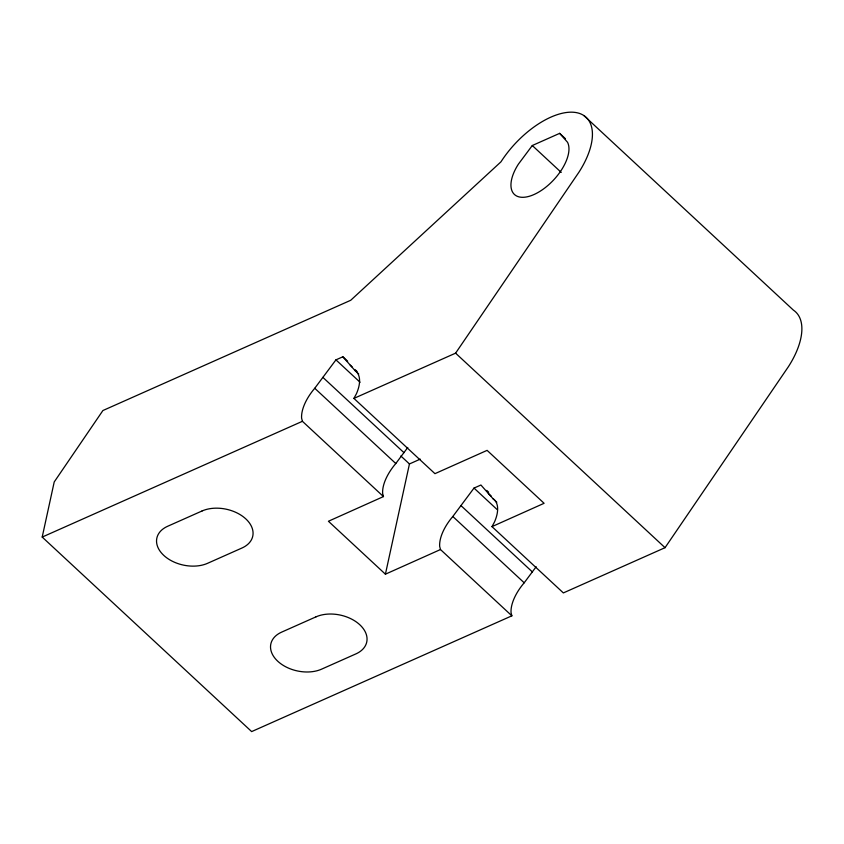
<?xml version="1.0" encoding="UTF-8"?>
<svg xmlns="http://www.w3.org/2000/svg" width="844" height="844" viewBox="0 0 844 844"><rect width="100%" height="100%" fill="white"/><g stroke="black" fill="none" stroke-linecap="round" stroke-linejoin="round"><path stroke-width="1.27" d="M536.172 566.735L524.198 582.793A37.484 18.832 -47.1 0 0 511.053 612.67L511.865 615.825L251.649 731.59L42.2 537.069L54.216 481.956L102.905 410.532L350.714 300.285L500.946 161.848A67.805 34.066 -47.1 0 1 575.038 112.41A67.805 34.066 -47.1 0 1 578.973 172.144L455.591 353.161L353.91 398.4L434.955 473.663L487.104 450.369L544.095 503.298L491.978 526.624L563.359 592.921L665.04 547.682L788.423 366.665A67.805 34.066 -47.1 0 0 793.392 310.128L583.942 115.607M407.768 447.478L395.794 463.535A37.484 18.832 -47.1 0 0 382.648 493.423L383.461 496.578L328.421 521.254L385.413 574.184L409.445 463.957L420.27 459.125M353.91 398.4L356.421 393.768A37.484 18.832 -47.1 0 0 354.881 370.421L342.854 356.79L335.944 359.861L314.749 388.272A37.484 18.832 -47.1 0 0 301.603 418.16L302.416 421.304L383.461 496.578M491.978 526.624L494.489 521.993A37.484 18.832 -47.1 0 0 492.949 498.646L480.922 485.015L474.012 488.085L452.817 516.496A37.484 18.832 -47.1 0 0 439.671 546.384L440.484 549.539L511.865 615.825M532.29 145.527L518.395 164.147A37.484 18.832 -47.1 0 0 533.957 194.553A37.484 18.832 -47.1 0 0 567.537 142.288L559.656 133.352L532.29 145.527L561.239 172.419M385.413 574.184L440.484 549.539M42.2 537.069L302.416 421.304M559.656 133.352L565.448 138.732M455.591 353.161L665.04 547.682M342.854 356.79L347.675 361.264M486.703 490.385L488.634 492.179M350.26 365.188L352.191 366.982M355.081 369.661L357.012 371.455M488.328 493.413L491.219 496.103M354.881 370.421L358.732 374.008M492.949 498.646L496.799 502.233M335.944 359.861L360.061 382.258M474.012 488.085L497.158 509.586M322.883 377.363L403.928 452.627M460.951 505.588L532.332 571.884M400.868 455.992L409.445 463.957M314.749 388.272L395.794 463.535M452.817 516.496L524.198 582.793M202.043 510.979L167.671 526.266A31.492 20.741 12.3 0 0 163.778 555.394A31.492 20.741 12.3 0 0 207.561 563.317L241.933 548.03A31.492 20.741 12.3 0 0 245.826 518.902A31.492 20.741 12.3 0 0 202.043 510.979M316.025 616.837L281.653 632.124A31.492 20.741 12.3 0 0 277.771 661.253A31.492 20.741 12.3 0 0 321.553 669.176L355.915 653.889A31.492 20.741 12.3 0 0 359.808 624.76A31.492 20.741 12.3 0 0 316.025 616.837"/></g></svg>
